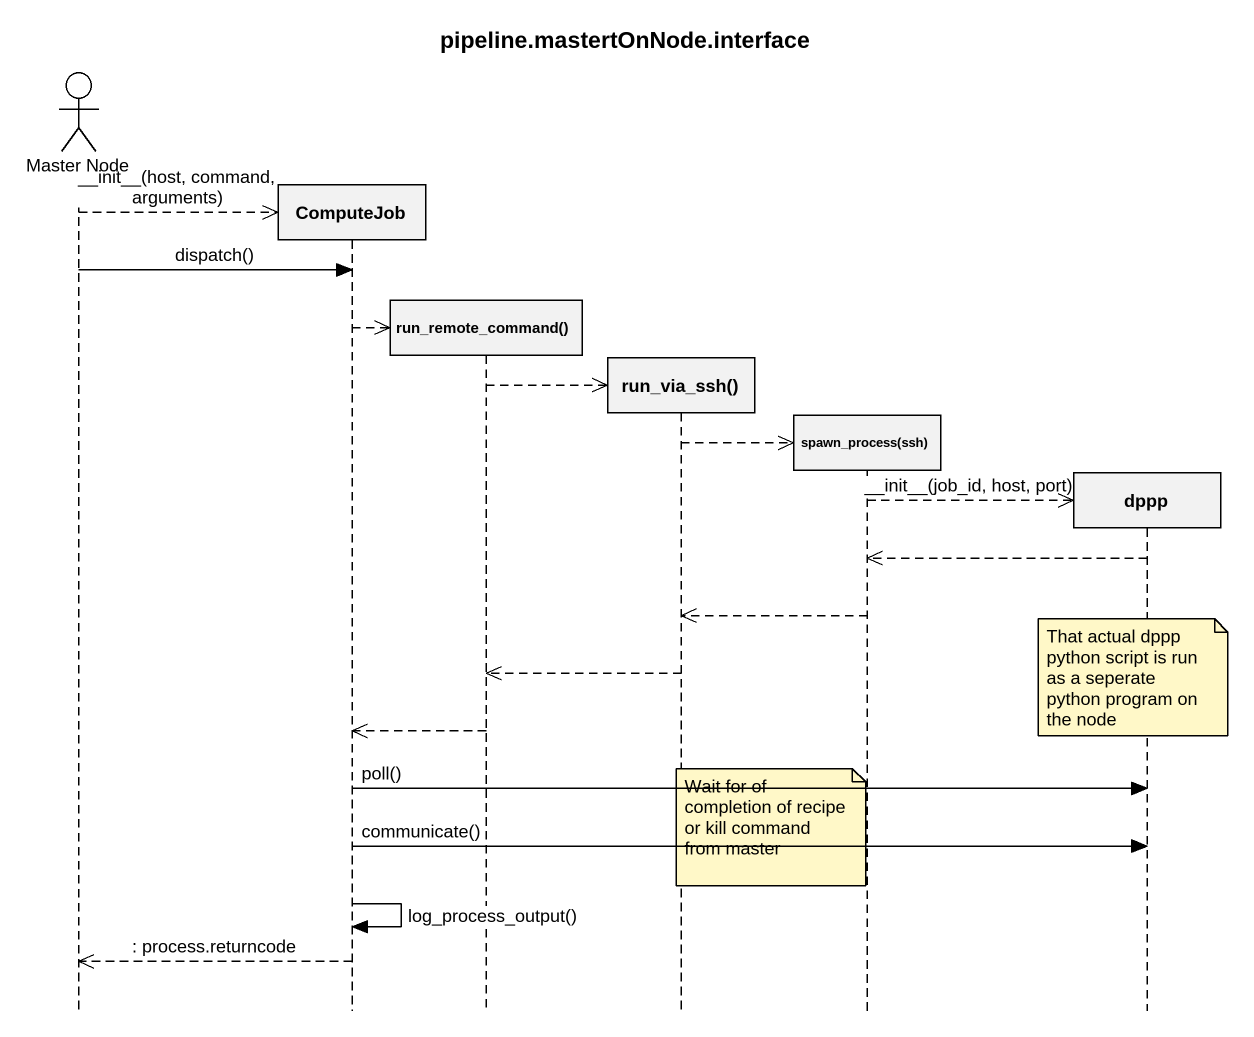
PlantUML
@startuml
title pipeline.mastertOnNode.interface
hide footbox
actor "Master Node" as Master_Node
participant ComputeJob
participant "run_remote_command()" as run_remote_command
participant "run_via_ssh()" as run_via_ssh
participant "spawn_process(ssh)" as spawn_process_ssh
participant dppp

Master_Node -->> ComputeJob ** : ~__init~__(host, command, arguments)
Master_Node -> ComputeJob : dispatch()
ComputeJob -->> run_remote_command **
run_remote_command -->> run_via_ssh **
run_via_ssh -->> spawn_process_ssh **
spawn_process_ssh -->> dppp ** : ~__init~__(job_id, host, port)
dppp -->> spawn_process_ssh
spawn_process_ssh -->> run_via_ssh
run_via_ssh -->> run_remote_command
note over dppp : That actual dppp python script is run as a seperate python program on the node
run_remote_command -->> ComputeJob
ComputeJob -> dppp : poll()
note over run_via_ssh : Wait for of completion of recipe or kill command from master
ComputeJob -> dppp : communicate()
ComputeJob -> ComputeJob : log_process_output()
ComputeJob -->> Master_Node : : process.returncode
@enduml
